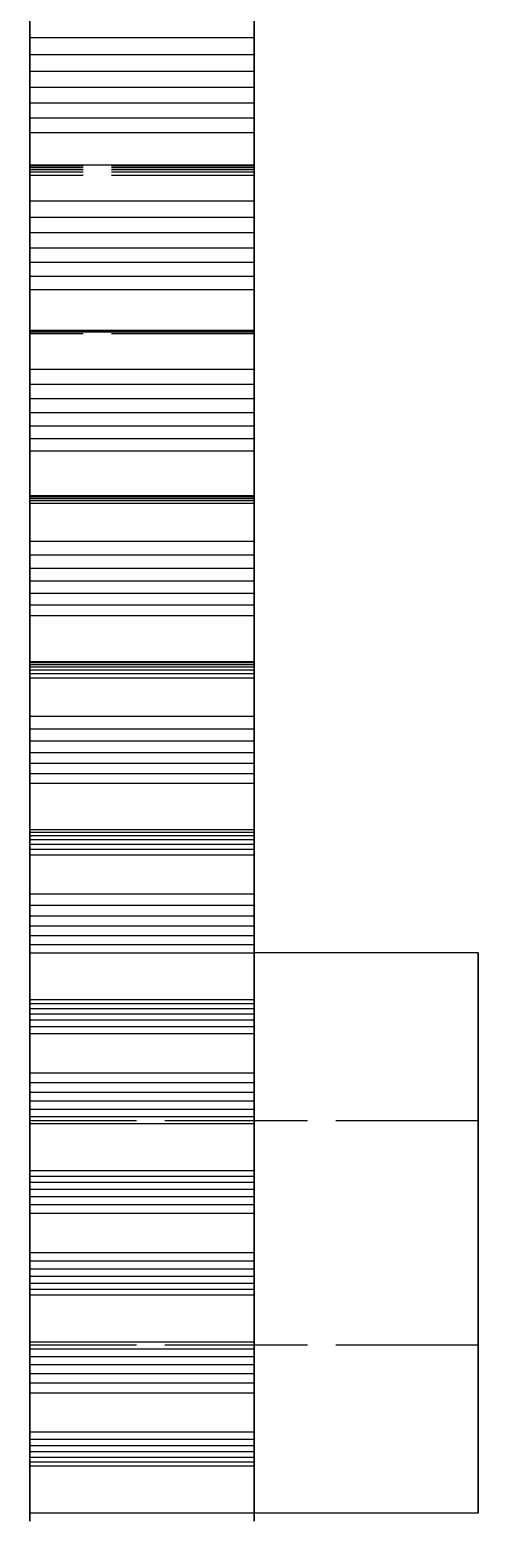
# Model space of a CAD drawing. Header units: millimetres. Extents: x -25 to 154, y -46 to 51.
# Drawn here: x 46 to 50, y -2.54 to 10.74 of the extents above; entities that cross this region are included whole.
import ezdxf

# ---------------------------------------------------------------- set-up
doc = ezdxf.new("R2010")
doc.units = ezdxf.units.MM
doc.linetypes.add('DASHED', pattern=[1.524, 1.27, -0.254])
doc.layers.add('HIDDEN', color=8, linetype='DASHED')
doc.layers.add('VISIBLE', color=7, linetype='CONTINUOUS')

msp = doc.modelspace()

# ---------------------------------------------------------------- linework, layer by layer
at = {"layer": 'HIDDEN'}
for points in [[(45.99936, 10.9808), (45.99936, 10.66711)], [(47.99936, 10.9808), (47.99936, 10.66711)], [(45.99936, 10.66711), (45.99936, 10.51434)], [(47.99936, 10.66711), (45.99936, 10.66711)], [(47.99936, 10.66711), (47.99936, 10.51434)], [(45.99936, 10.51434), (45.99936, 10.36583)], [(47.99936, 10.51434), (45.99936, 10.51434)], [(47.99936, 10.51434), (47.99936, 10.36583)], [(45.99936, 10.36583), (45.99936, 10.22176)], [(47.99936, 10.36583), (45.99936, 10.36583)], [(47.99936, 10.36583), (47.99936, 10.22176)], [(45.99936, 10.22176), (45.99936, 10.08237)], [(47.99936, 10.22176), (45.99936, 10.22176)], [(47.99936, 10.22176), (47.99936, 10.08237)], [(45.99936, 10.08237), (45.99936, 9.94794)], [(47.99936, 10.08237), (45.99936, 10.08237)], [(47.99936, 10.08237), (47.99936, 9.94794)], [(45.99936, 9.94794), (45.99936, 9.81886)], [(47.99936, 9.94794), (45.99936, 9.94794)], [(47.99936, 9.94794), (47.99936, 9.81886)], [(45.99936, 9.81886), (45.99936, 9.43809)], [(47.99936, 9.81886), (45.99936, 9.81886)], [(47.99936, 9.81886), (47.99936, 9.43809)], [(45.99936, 9.53088), (45.99936, 9.52744)], [(45.99936, 9.43809), (45.99936, 9.53088)], [(45.99936, 9.52744), (45.99936, 9.53088)], [(45.99936, 9.53088), (45.99936, 9.2073)], [(47.99936, 9.53088), (45.99936, 9.53088)], [(45.99936, 9.52744), (45.99936, 9.51946)], [(45.99936, 9.51946), (45.99936, 9.52744)], [(47.99936, 9.52744), (45.99936, 9.52744)], [(47.99936, 9.52744), (45.99936, 9.52744)], [(45.99936, 9.51946), (45.99936, 9.50677)], [(45.99936, 9.50677), (45.99936, 9.51946)], [(47.99936, 9.51946), (45.99936, 9.51946)], [(47.99936, 9.51946), (45.99936, 9.51946)], [(45.99936, 9.50677), (45.99936, 9.48917)], [(45.99936, 9.48917), (45.99936, 9.50677)], [(47.99936, 9.50677), (45.99936, 9.50677)], [(47.99936, 9.50677), (45.99936, 9.50677)], [(45.99936, 9.48917), (45.99936, 9.46639)], [(45.99936, 9.46639), (45.99936, 9.48917)], [(47.99936, 9.48917), (45.99936, 9.48917)], [(47.99936, 9.48917), (45.99936, 9.48917)], [(45.99936, 9.46639), (45.99936, 9.43809)], [(45.99936, 9.43809), (45.99936, 9.46639)], [(47.99936, 9.46639), (45.99936, 9.46639)], [(47.99936, 9.46639), (45.99936, 9.46639)], [(47.99936, 9.43809), (45.99936, 9.43809)], [(47.99936, 9.43809), (45.99936, 9.43809)], [(47.99936, 9.53088), (47.99936, 9.52744)], [(47.99936, 9.43809), (47.99936, 9.53088)], [(47.99936, 9.52744), (47.99936, 9.53088)], [(47.99936, 9.53088), (47.99936, 9.2073)], [(47.99936, 9.52744), (47.99936, 9.51946)], [(47.99936, 9.51946), (47.99936, 9.52744)], [(47.99936, 9.51946), (47.99936, 9.50677)], [(47.99936, 9.50677), (47.99936, 9.51946)], [(47.99936, 9.50677), (47.99936, 9.48917)], [(47.99936, 9.48917), (47.99936, 9.50677)], [(47.99936, 9.48917), (47.99936, 9.46639)], [(47.99936, 9.46639), (47.99936, 9.48917)], [(47.99936, 9.46639), (47.99936, 9.43809)], [(47.99936, 9.43809), (47.99936, 9.46639)], [(45.99936, 9.2073), (45.99936, 9.06381)], [(47.99936, 9.2073), (45.99936, 9.2073)], [(47.99936, 9.2073), (47.99936, 9.06381)], [(45.99936, 9.06381), (45.99936, 8.92471)], [(47.99936, 9.06381), (45.99936, 9.06381)], [(47.99936, 9.06381), (47.99936, 8.92471)], [(45.99936, 8.92471), (45.99936, 8.79021)], [(47.99936, 8.92471), (45.99936, 8.92471)], [(47.99936, 8.92471), (47.99936, 8.79021)], [(45.99936, 8.79021), (45.99936, 8.66054)], [(47.99936, 8.79021), (45.99936, 8.79021)], [(47.99936, 8.79021), (47.99936, 8.66054)], [(45.99936, 8.66054), (45.99936, 8.53599)], [(47.99936, 8.66054), (45.99936, 8.66054)], [(47.99936, 8.66054), (47.99936, 8.53599)], [(45.99936, 8.53599), (45.99936, 8.41697)], [(47.99936, 8.53599), (45.99936, 8.53599)], [(47.99936, 8.53599), (47.99936, 8.41697)], [(45.99936, 8.41697), (45.99936, 8.02524)], [(47.99936, 8.41697), (45.99936, 8.41697)], [(47.99936, 8.41697), (47.99936, 8.02524)], [(45.99936, 8.05465), (45.99936, 8.05027)], [(45.99936, 8.02524), (45.99936, 8.05465)], [(45.99936, 8.05027), (45.99936, 8.05465)], [(45.99936, 8.05465), (45.99936, 8.054)], [(47.99936, 8.05465), (45.99936, 8.05465)], [(45.99936, 8.054), (45.99936, 8.04852)], [(47.99936, 8.054), (45.99936, 8.054)], [(45.99936, 8.05027), (45.99936, 8.04059)], [(45.99936, 8.04059), (45.99936, 8.05027)], [(47.99936, 8.05027), (45.99936, 8.05027)], [(47.99936, 8.05027), (45.99936, 8.05027)], [(45.99936, 8.04852), (45.99936, 8.0384)], [(47.99936, 8.04852), (45.99936, 8.04852)], [(45.99936, 8.04059), (45.99936, 8.02524)], [(45.99936, 8.02524), (45.99936, 8.04059)], [(47.99936, 8.04059), (45.99936, 8.04059)], [(47.99936, 8.04059), (45.99936, 8.04059)], [(45.99936, 8.0384), (45.99936, 7.70637)], [(47.99936, 8.0384), (45.99936, 8.0384)], [(47.99936, 8.02524), (45.99936, 8.02524)], [(47.99936, 8.02524), (45.99936, 8.02524)], [(47.99936, 8.05465), (47.99936, 8.05027)], [(47.99936, 8.02524), (47.99936, 8.05465)], [(47.99936, 8.05027), (47.99936, 8.05465)], [(47.99936, 8.05465), (47.99936, 8.054)], [(47.99936, 8.054), (47.99936, 8.04852)], [(47.99936, 8.05027), (47.99936, 8.04059)], [(47.99936, 8.04059), (47.99936, 8.05027)], [(47.99936, 8.04852), (47.99936, 8.0384)], [(47.99936, 8.04059), (47.99936, 8.02524)], [(47.99936, 8.02524), (47.99936, 8.04059)], [(47.99936, 8.0384), (47.99936, 7.70637)], [(45.99936, 7.70637), (45.99936, 7.57279)], [(47.99936, 7.70637), (45.99936, 7.70637)], [(47.99936, 7.70637), (47.99936, 7.57279)], [(45.99936, 7.57279), (45.99936, 7.44373)], [(47.99936, 7.57279), (45.99936, 7.57279)], [(47.99936, 7.57279), (47.99936, 7.44373)], [(45.99936, 7.44373), (45.99936, 7.31939)], [(47.99936, 7.44373), (45.99936, 7.44373)], [(47.99936, 7.44373), (47.99936, 7.31939)], [(45.99936, 7.31939), (45.99936, 7.20002)], [(47.99936, 7.31939), (45.99936, 7.31939)], [(47.99936, 7.31939), (47.99936, 7.20002)], [(45.99936, 7.20002), (45.99936, 7.08592)], [(47.99936, 7.20002), (45.99936, 7.20002)], [(47.99936, 7.20002), (47.99936, 7.08592)], [(45.99936, 7.08592), (45.99936, 6.97748)], [(47.99936, 7.08592), (45.99936, 7.08592)], [(47.99936, 7.08592), (47.99936, 6.97748)], [(45.99936, 6.97748), (45.99936, 6.57656)], [(47.99936, 6.97748), (45.99936, 6.97748)], [(47.99936, 6.97748), (47.99936, 6.57656)], [(45.99936, 6.57888), (45.99936, 6.57656)], [(45.99936, 6.57656), (45.99936, 6.57888)], [(45.99936, 6.57656), (45.99936, 6.57888)], [(45.99936, 6.57888), (45.99936, 6.57543)], [(47.99936, 6.57888), (45.99936, 6.57888)], [(47.99936, 6.57656), (45.99936, 6.57656)], [(47.99936, 6.57656), (45.99936, 6.57656)], [(45.99936, 6.57543), (45.99936, 6.56656)], [(47.99936, 6.57543), (45.99936, 6.57543)], [(45.99936, 6.56656), (45.99936, 6.55256)], [(47.99936, 6.56656), (45.99936, 6.56656)], [(45.99936, 6.55256), (45.99936, 6.53365)], [(47.99936, 6.55256), (45.99936, 6.55256)], [(45.99936, 6.53365), (45.99936, 6.51001)], [(47.99936, 6.53365), (45.99936, 6.53365)], [(45.99936, 6.51001), (45.99936, 6.17103)], [(47.99936, 6.51001), (45.99936, 6.51001)], [(47.99936, 6.57888), (47.99936, 6.57656)], [(47.99936, 6.57656), (47.99936, 6.57888)], [(47.99936, 6.57656), (47.99936, 6.57888)], [(47.99936, 6.57888), (47.99936, 6.57543)], [(47.99936, 6.57543), (47.99936, 6.56656)], [(47.99936, 6.56656), (47.99936, 6.55256)], [(47.99936, 6.55256), (47.99936, 6.53365)], [(47.99936, 6.53365), (47.99936, 6.51001)], [(47.99936, 6.51001), (47.99936, 6.17103)], [(45.99936, 6.17103), (45.99936, 6.04795)], [(47.99936, 6.17103), (45.99936, 6.17103)], [(47.99936, 6.17103), (47.99936, 6.04795)], [(45.99936, 6.04795), (45.99936, 5.9295)], [(47.99936, 6.04795), (45.99936, 6.04795)], [(47.99936, 6.04795), (47.99936, 5.9295)], [(45.99936, 5.9295), (45.99936, 5.81589)], [(47.99936, 5.9295), (45.99936, 5.9295)], [(47.99936, 5.9295), (47.99936, 5.81589)], [(45.99936, 5.81589), (45.99936, 5.70736)], [(47.99936, 5.81589), (45.99936, 5.81589)], [(47.99936, 5.81589), (47.99936, 5.70736)], [(45.99936, 5.70736), (45.99936, 5.60421)], [(47.99936, 5.70736), (45.99936, 5.70736)], [(45.99936, 5.60421), (45.99936, 5.50683)], [(47.99936, 5.60421), (45.99936, 5.60421)], [(47.99936, 5.70736), (47.99936, 5.60421)], [(47.99936, 5.60421), (47.99936, 5.50683)], [(45.99936, 5.50683), (45.99936, 5.09849)], [(47.99936, 5.50683), (45.99936, 5.50683)], [(47.99936, 5.50683), (47.99936, 5.09849)], [(45.99936, 5.09849), (45.99936, 5.08779)], [(47.99936, 5.09849), (45.99936, 5.09849)], [(45.99936, 5.08779), (45.99936, 5.07121)], [(47.99936, 5.08779), (45.99936, 5.08779)], [(45.99936, 5.07121), (45.99936, 5.04914)], [(47.99936, 5.07121), (45.99936, 5.07121)], [(45.99936, 5.04914), (45.99936, 5.02186)], [(47.99936, 5.04914), (45.99936, 5.04914)], [(47.99936, 5.09849), (47.99936, 5.08779)], [(47.99936, 5.08779), (47.99936, 5.07121)], [(47.99936, 5.07121), (47.99936, 5.04914)], [(47.99936, 5.04914), (47.99936, 5.02186)], [(45.99936, 5.02186), (45.99936, 4.9896)], [(47.99936, 5.02186), (45.99936, 5.02186)], [(45.99936, 4.9896), (45.99936, 4.95255)], [(47.99936, 4.9896), (45.99936, 4.9896)], [(45.99936, 4.95255), (45.99936, 4.60812)], [(47.99936, 4.95255), (45.99936, 4.95255)], [(47.99936, 5.02186), (47.99936, 4.9896)], [(47.99936, 4.9896), (47.99936, 4.95255)], [(47.99936, 4.95255), (47.99936, 4.60812)], [(45.99936, 4.60812), (45.99936, 4.4961)], [(47.99936, 4.60812), (45.99936, 4.60812)], [(47.99936, 4.60812), (47.99936, 4.4961)], [(45.99936, 4.4961), (45.99936, 4.3888)], [(47.99936, 4.4961), (45.99936, 4.4961)], [(45.99936, 4.3888), (45.99936, 4.28642)], [(47.99936, 4.3888), (45.99936, 4.3888)], [(47.99936, 4.4961), (47.99936, 4.3888)], [(47.99936, 4.3888), (47.99936, 4.28642)], [(45.99936, 4.28642), (45.99936, 4.1892)], [(47.99936, 4.28642), (45.99936, 4.28642)], [(47.99936, 4.28642), (47.99936, 4.1892)], [(45.99936, 4.1892), (45.99936, 4.09746)], [(47.99936, 4.1892), (45.99936, 4.1892)], [(47.99936, 4.1892), (47.99936, 4.09746)], [(45.99936, 4.09746), (45.99936, 4.01159)], [(47.99936, 4.09746), (45.99936, 4.09746)], [(45.99936, 4.01159), (45.99936, 3.59766)], [(47.99936, 4.01159), (45.99936, 4.01159)], [(47.99936, 4.09746), (47.99936, 4.01159)], [(47.99936, 4.01159), (47.99936, 3.59766)], [(45.99936, 3.59766), (45.99936, 3.57398)], [(47.99936, 3.59766), (45.99936, 3.59766)], [(47.99936, 3.59766), (47.99936, 3.57398)], [(45.99936, 3.57398), (45.99936, 3.54435)], [(47.99936, 3.57398), (45.99936, 3.57398)], [(45.99936, 3.54435), (45.99936, 3.50917)], [(47.99936, 3.54435), (45.99936, 3.54435)], [(45.99936, 3.50917), (45.99936, 3.46873)], [(47.99936, 3.50917), (45.99936, 3.50917)], [(45.99936, 3.46873), (45.99936, 3.42327)], [(47.99936, 3.46873), (45.99936, 3.46873)], [(47.99936, 3.57398), (47.99936, 3.54435)], [(47.99936, 3.54435), (47.99936, 3.50917)], [(47.99936, 3.50917), (47.99936, 3.46873)], [(47.99936, 3.46873), (47.99936, 3.42327)], [(45.99936, 3.42327), (45.99936, 3.37297)], [(47.99936, 3.42327), (45.99936, 3.42327)], [(45.99936, 3.37297), (45.99936, 3.02463)], [(47.99936, 3.37297), (45.99936, 3.37297)], [(47.99936, 3.42327), (47.99936, 3.37297)], [(47.99936, 3.37297), (47.99936, 3.02463)], [(45.99936, 3.02463), (45.99936, 2.92417)], [(47.99936, 3.02463), (45.99936, 3.02463)], [(45.99936, 2.92417), (45.99936, 2.82849)], [(47.99936, 2.92417), (45.99936, 2.92417)], [(47.99936, 3.02463), (47.99936, 2.92417)], [(47.99936, 2.92417), (47.99936, 2.82849)], [(45.99936, 2.82849), (45.99936, 2.73779)], [(47.99936, 2.82849), (45.99936, 2.82849)], [(47.99936, 2.82849), (47.99936, 2.73779)], [(45.99936, 2.73779), (45.99936, 2.65233)], [(47.99936, 2.73779), (45.99936, 2.73779)], [(47.99936, 2.73779), (47.99936, 2.65233)], [(45.99936, 2.65233), (45.99936, 2.57241)], [(47.99936, 2.65233), (45.99936, 2.65233)], [(45.99936, 2.57241), (45.99936, 2.49843)], [(47.99936, 2.57241), (45.99936, 2.57241)], [(47.99936, 2.65233), (47.99936, 2.57241)], [(47.99936, 2.57241), (47.99936, 2.49843)], [(45.99936, 2.49843), (45.99936, 2.08076)], [(47.99936, 2.49843), (45.99936, 2.49843)], [(47.99936, 0), (47.99936, 0.03968), (47.99936, 0.07937), (47.99936, 0.11905), (47.99936, 0.15873), (47.99936, 0.19841), (47.99936, 0.2381), (47.99936, 0.27778), (47.99936, 0.31746), (47.99936, 0.35714), (47.99936, 0.39683), (47.99936, 0.43651), (47.99936, 0.47619), (47.99936, 0.51587), (47.99936, 0.55556), (47.99936, 0.59524), (47.99936, 0.63492), (47.99936, 0.6746), (47.99936, 0.71429), (47.99936, 0.75397), (47.99936, 0.79365), (47.99936, 0.83333), (47.99936, 0.87302), (47.99936, 0.9127), (47.99936, 0.95238), (47.99936, 0.99206), (47.99936, 1.03175), (47.99936, 1.07143), (47.99936, 1.11111), (47.99936, 1.15079), (47.99936, 1.19048), (47.99936, 1.23016), (47.99936, 1.26984), (47.99936, 1.30952), (47.99936, 1.34921), (47.99936, 1.38889), (47.99936, 1.42857), (47.99936, 1.46825), (47.99936, 1.50794), (47.99936, 1.54762), (47.99936, 1.5873), (47.99936, 1.62698), (47.99936, 1.66667), (47.99936, 1.70635), (47.99936, 1.74603), (47.99936, 1.78571), (47.99936, 1.8254), (47.99936, 1.86508), (47.99936, 1.90476), (47.99936, 1.94444), (47.99936, 1.98413), (47.99936, 2.02381), (47.99936, 2.06349), (47.99936, 2.10317), (47.99936, 2.14286), (47.99936, 2.18254), (47.99936, 2.22222), (47.99936, 2.2619), (47.99936, 2.30159), (47.99936, 2.34127), (47.99936, 2.38095), (47.99936, 2.42063), (47.99936, 2.46032), (47.99936, 2.5)], [(47.99936, 2.5), (47.99936, 2.42063), (47.99936, 2.34127), (47.99936, 2.2619), (47.99936, 2.18254), (47.99936, 2.10317), (47.99936, 2.02381), (47.99936, 1.94444), (47.99936, 1.86508), (47.99936, 1.78571), (47.99936, 1.70635), (47.99936, 1.62698), (47.99936, 1.54762), (47.99936, 1.46825), (47.99936, 1.38889), (47.99936, 1.30952), (47.99936, 1.23016), (47.99936, 1.15079), (47.99936, 1.07143), (47.99936, 0.99206), (47.99936, 0.9127), (47.99936, 0.83333), (47.99936, 0.75397), (47.99936, 0.6746), (47.99936, 0.59524), (47.99936, 0.51587), (47.99936, 0.43651), (47.99936, 0.35714), (47.99936, 0.27778), (47.99936, 0.19841), (47.99936, 0.11905), (47.99936, 0.03968), (47.99936, -0.03968), (47.99936, -0.11905), (47.99936, -0.19841), (47.99936, -0.27778), (47.99936, -0.35714), (47.99936, -0.43651), (47.99936, -0.51587), (47.99936, -0.59524), (47.99936, -0.6746), (47.99936, -0.75397), (47.99936, -0.83333), (47.99936, -0.9127), (47.99936, -0.99206), (47.99936, -1.07143), (47.99936, -1.15079), (47.99936, -1.23016), (47.99936, -1.30952), (47.99936, -1.38889), (47.99936, -1.46825), (47.99936, -1.54762), (47.99936, -1.62698), (47.99936, -1.70635), (47.99936, -1.78571), (47.99936, -1.86508), (47.99936, -1.94444), (47.99936, -2.02381), (47.99936, -2.10317), (47.99936, -2.18254), (47.99936, -2.2619), (47.99936, -2.34127), (47.99936, -2.42063), (47.99936, -2.5)], [(47.99936, 2.49843), (47.99936, 2.08076)], [(49.99936, 2.5), (49.99936, 2.42063), (49.99936, 2.34127), (49.99936, 2.2619), (49.99936, 2.18254), (49.99936, 2.10317), (49.99936, 2.02381), (49.99936, 1.94444), (49.99936, 1.86508), (49.99936, 1.78571), (49.99936, 1.70635), (49.99936, 1.62698), (49.99936, 1.54762), (49.99936, 1.46825), (49.99936, 1.38889), (49.99936, 1.30952), (49.99936, 1.23016), (49.99936, 1.15079), (49.99936, 1.07143), (49.99936, 0.99206), (49.99936, 0.9127), (49.99936, 0.83333), (49.99936, 0.75397), (49.99936, 0.6746), (49.99936, 0.59524), (49.99936, 0.51587), (49.99936, 0.43651), (49.99936, 0.35714), (49.99936, 0.27778), (49.99936, 0.19841), (49.99936, 0.11905), (49.99936, 0.03968), (49.99936, -0.03968), (49.99936, -0.11905), (49.99936, -0.19841), (49.99936, -0.27778), (49.99936, -0.35714), (49.99936, -0.43651), (49.99936, -0.51587), (49.99936, -0.59524), (49.99936, -0.6746), (49.99936, -0.75397), (49.99936, -0.83333), (49.99936, -0.9127), (49.99936, -0.99206), (49.99936, -1.07143), (49.99936, -1.15079), (49.99936, -1.23016), (49.99936, -1.30952), (49.99936, -1.38889), (49.99936, -1.46825), (49.99936, -1.54762), (49.99936, -1.62698), (49.99936, -1.70635), (49.99936, -1.78571), (49.99936, -1.86508), (49.99936, -1.94444), (49.99936, -2.02381), (49.99936, -2.10317), (49.99936, -2.18254), (49.99936, -2.2619), (49.99936, -2.34127), (49.99936, -2.42063), (49.99936, -2.5)], [(45.99936, 2.08076), (45.99936, 2.0442)], [(47.99936, 2.08076), (45.99936, 2.08076)], [(45.99936, 2.0442), (45.99936, 2.00166)], [(47.99936, 2.0442), (45.99936, 2.0442)], [(45.99936, 2.00166), (45.99936, 1.95353)], [(47.99936, 2.00166), (45.99936, 2.00166)], [(47.99936, 2.08076), (47.99936, 2.0442)], [(47.99936, 2.0442), (47.99936, 2.00166)], [(47.99936, 2.00166), (47.99936, 1.95353)], [(45.99936, 1.95353), (45.99936, 1.90011)], [(47.99936, 1.95353), (45.99936, 1.95353)], [(45.99936, 1.90011), (45.99936, 1.84165)], [(47.99936, 1.90011), (45.99936, 1.90011)], [(47.99936, 1.95353), (47.99936, 1.90011)], [(47.99936, 1.90011), (47.99936, 1.84165)], [(45.99936, 1.84165), (45.99936, 1.77832)], [(47.99936, 1.84165), (45.99936, 1.84165)], [(45.99936, 1.77832), (45.99936, 1.42764)], [(47.99936, 1.77832), (45.99936, 1.77832)], [(47.99936, 1.84165), (47.99936, 1.77832)], [(47.99936, 1.77832), (47.99936, 1.42764)], [(45.99936, 1.42764), (45.99936, 1.33918)], [(47.99936, 1.42764), (45.99936, 1.42764)], [(45.99936, 1.33918), (45.99936, 1.25554)], [(47.99936, 1.33918), (45.99936, 1.33918)], [(47.99936, 1.42764), (47.99936, 1.33918)], [(47.99936, 1.33918), (47.99936, 1.25554)], [(45.99936, 1.25554), (45.99936, 1.17694)], [(47.99936, 1.25554), (45.99936, 1.25554)], [(47.99936, 1.25554), (47.99936, 1.17694)], [(45.99936, 1.17694), (45.99936, 1.10362)], [(47.99936, 1.17694), (45.99936, 1.17694)], [(45.99936, 1.10362), (45.99936, 1.03587)], [(47.99936, 1.10362), (45.99936, 1.10362)], [(47.99936, 1.17694), (47.99936, 1.10362)], [(47.99936, 1.10362), (47.99936, 1.03587)], [(45.99936, 1.03587), (45.99936, 0.9741)], [(47.99936, 1.03587), (45.99936, 1.03587)], [(45.99936, 0), (45.99936, 0.01587), (45.99936, 0.03175), (45.99936, 0.04762), (45.99936, 0.06349), (45.99936, 0.07937), (45.99936, 0.09524), (45.99936, 0.11111), (45.99936, 0.12698), (45.99936, 0.14286), (45.99936, 0.15873), (45.99936, 0.1746), (45.99936, 0.19048), (45.99936, 0.20635), (45.99936, 0.22222), (45.99936, 0.2381), (45.99936, 0.25397), (45.99936, 0.26984), (45.99936, 0.28571), (45.99936, 0.30159), (45.99936, 0.31746), (45.99936, 0.33333), (45.99936, 0.34921), (45.99936, 0.36508), (45.99936, 0.38095), (45.99936, 0.39683), (45.99936, 0.4127), (45.99936, 0.42857), (45.99936, 0.44444), (45.99936, 0.46032), (45.99936, 0.47619), (45.99936, 0.49206), (45.99936, 0.50794), (45.99936, 0.52381), (45.99936, 0.53968), (45.99936, 0.55556), (45.99936, 0.57143), (45.99936, 0.5873), (45.99936, 0.60317), (45.99936, 0.61905), (45.99936, 0.63492), (45.99936, 0.65079), (45.99936, 0.66667), (45.99936, 0.68254), (45.99936, 0.69841), (45.99936, 0.71429), (45.99936, 0.73016), (45.99936, 0.74603), (45.99936, 0.7619), (45.99936, 0.77778), (45.99936, 0.79365), (45.99936, 0.80952), (45.99936, 0.8254), (45.99936, 0.84127), (45.99936, 0.85714), (45.99936, 0.87302), (45.99936, 0.88889), (45.99936, 0.90476), (45.99936, 0.92063), (45.99936, 0.93651), (45.99936, 0.95238), (45.99936, 0.96825), (45.99936, 0.98413), (45.99936, 1)], [(45.99936, 1), (45.99936, 0.96825), (45.99936, 0.93651), (45.99936, 0.90476), (45.99936, 0.87302), (45.99936, 0.84127), (45.99936, 0.80952), (45.99936, 0.77778), (45.99936, 0.74603), (45.99936, 0.71429), (45.99936, 0.68254), (45.99936, 0.65079), (45.99936, 0.61905), (45.99936, 0.5873), (45.99936, 0.55556), (45.99936, 0.52381), (45.99936, 0.49206), (45.99936, 0.46032), (45.99936, 0.42857), (45.99936, 0.39683), (45.99936, 0.36508), (45.99936, 0.33333), (45.99936, 0.30159), (45.99936, 0.26984), (45.99936, 0.2381), (45.99936, 0.20635), (45.99936, 0.1746), (45.99936, 0.14286), (45.99936, 0.11111), (45.99936, 0.07937), (45.99936, 0.04762), (45.99936, 0.01587), (45.99936, -0.01587), (45.99936, -0.04762), (45.99936, -0.07937), (45.99936, -0.11111), (45.99936, -0.14286), (45.99936, -0.1746), (45.99936, -0.20635), (45.99936, -0.2381), (45.99936, -0.26984), (45.99936, -0.30159), (45.99936, -0.33333), (45.99936, -0.36508), (45.99936, -0.39683), (45.99936, -0.42857), (45.99936, -0.46032), (45.99936, -0.49206), (45.99936, -0.52381), (45.99936, -0.55556), (45.99936, -0.5873), (45.99936, -0.61905), (45.99936, -0.65079), (45.99936, -0.68254), (45.99936, -0.71429), (45.99936, -0.74603), (45.99936, -0.77778), (45.99936, -0.80952), (45.99936, -0.84127), (45.99936, -0.87302), (45.99936, -0.90476), (45.99936, -0.93651), (45.99936, -0.96825), (45.99936, -1)], [(49.99936, 1), (45.99936, 1)], [(45.99936, 0.9741), (45.99936, 0.55457)], [(47.99936, 0.9741), (45.99936, 0.9741)], [(47.99936, 1.03587), (47.99936, 0.9741)], [(47.99936, 0.9741), (47.99936, 0.55457)], [(49.99936, 0), (49.99936, 0.01587), (49.99936, 0.03175), (49.99936, 0.04762), (49.99936, 0.06349), (49.99936, 0.07937), (49.99936, 0.09524), (49.99936, 0.11111), (49.99936, 0.12698), (49.99936, 0.14286), (49.99936, 0.15873), (49.99936, 0.1746), (49.99936, 0.19048), (49.99936, 0.20635), (49.99936, 0.22222), (49.99936, 0.2381), (49.99936, 0.25397), (49.99936, 0.26984), (49.99936, 0.28571), (49.99936, 0.30159), (49.99936, 0.31746), (49.99936, 0.33333), (49.99936, 0.34921), (49.99936, 0.36508), (49.99936, 0.38095), (49.99936, 0.39683), (49.99936, 0.4127), (49.99936, 0.42857), (49.99936, 0.44444), (49.99936, 0.46032), (49.99936, 0.47619), (49.99936, 0.49206), (49.99936, 0.50794), (49.99936, 0.52381), (49.99936, 0.53968), (49.99936, 0.55556), (49.99936, 0.57143), (49.99936, 0.5873), (49.99936, 0.60317), (49.99936, 0.61905), (49.99936, 0.63492), (49.99936, 0.65079), (49.99936, 0.66667), (49.99936, 0.68254), (49.99936, 0.69841), (49.99936, 0.71429), (49.99936, 0.73016), (49.99936, 0.74603), (49.99936, 0.7619), (49.99936, 0.77778), (49.99936, 0.79365), (49.99936, 0.80952), (49.99936, 0.8254), (49.99936, 0.84127), (49.99936, 0.85714), (49.99936, 0.87302), (49.99936, 0.88889), (49.99936, 0.90476), (49.99936, 0.92063), (49.99936, 0.93651), (49.99936, 0.95238), (49.99936, 0.96825), (49.99936, 0.98413), (49.99936, 1)], [(49.99936, 1), (49.99936, 0.96825), (49.99936, 0.93651), (49.99936, 0.90476), (49.99936, 0.87302), (49.99936, 0.84127), (49.99936, 0.80952), (49.99936, 0.77778), (49.99936, 0.74603), (49.99936, 0.71429), (49.99936, 0.68254), (49.99936, 0.65079), (49.99936, 0.61905), (49.99936, 0.5873), (49.99936, 0.55556), (49.99936, 0.52381), (49.99936, 0.49206), (49.99936, 0.46032), (49.99936, 0.42857), (49.99936, 0.39683), (49.99936, 0.36508), (49.99936, 0.33333), (49.99936, 0.30159), (49.99936, 0.26984), (49.99936, 0.2381), (49.99936, 0.20635), (49.99936, 0.1746), (49.99936, 0.14286), (49.99936, 0.11111), (49.99936, 0.07937), (49.99936, 0.04762), (49.99936, 0.01587), (49.99936, -0.01587), (49.99936, -0.04762), (49.99936, -0.07937), (49.99936, -0.11111), (49.99936, -0.14286), (49.99936, -0.1746), (49.99936, -0.20635), (49.99936, -0.2381), (49.99936, -0.26984), (49.99936, -0.30159), (49.99936, -0.33333), (49.99936, -0.36508), (49.99936, -0.39683), (49.99936, -0.42857), (49.99936, -0.46032), (49.99936, -0.49206), (49.99936, -0.52381), (49.99936, -0.55556), (49.99936, -0.5873), (49.99936, -0.61905), (49.99936, -0.65079), (49.99936, -0.68254), (49.99936, -0.71429), (49.99936, -0.74603), (49.99936, -0.77778), (49.99936, -0.80952), (49.99936, -0.84127), (49.99936, -0.87302), (49.99936, -0.90476), (49.99936, -0.93651), (49.99936, -0.96825), (49.99936, -1)], [(45.99936, 0.55457), (45.99936, 0.50529)], [(47.99936, 0.55457), (45.99936, 0.55457)], [(47.99936, 0.55457), (47.99936, 0.50529)], [(45.99936, 0.50529), (45.99936, 0.45002)], [(47.99936, 0.50529), (45.99936, 0.50529)], [(45.99936, 0.45002), (45.99936, 0.38916)], [(47.99936, 0.45002), (45.99936, 0.45002)], [(47.99936, 0.50529), (47.99936, 0.45002)], [(47.99936, 0.45002), (47.99936, 0.38916)], [(45.99936, 0.38916), (45.99936, 0.323)], [(47.99936, 0.38916), (45.99936, 0.38916)], [(45.99936, 0.323), (45.99936, 0.2518)], [(47.99936, 0.323), (45.99936, 0.323)], [(47.99936, 0.38916), (47.99936, 0.323)], [(47.99936, 0.323), (47.99936, 0.2518)], [(45.99936, 0.2518), (45.99936, 0.17573)], [(47.99936, 0.2518), (45.99936, 0.2518)], [(45.99936, 0.17573), (45.99936, -0.17573)], [(47.99936, 0.17573), (45.99936, 0.17573)], [(47.99936, 0.2518), (47.99936, 0.17573)], [(47.99936, 0.17573), (47.99936, -0.17573)], [(45.99936, -1), (45.99936, -0.98413), (45.99936, -0.96825), (45.99936, -0.95238), (45.99936, -0.93651), (45.99936, -0.92063), (45.99936, -0.90476), (45.99936, -0.88889), (45.99936, -0.87302), (45.99936, -0.85714), (45.99936, -0.84127), (45.99936, -0.8254), (45.99936, -0.80952), (45.99936, -0.79365), (45.99936, -0.77778), (45.99936, -0.7619), (45.99936, -0.74603), (45.99936, -0.73016), (45.99936, -0.71429), (45.99936, -0.69841), (45.99936, -0.68254), (45.99936, -0.66667), (45.99936, -0.65079), (45.99936, -0.63492), (45.99936, -0.61905), (45.99936, -0.60317), (45.99936, -0.5873), (45.99936, -0.57143), (45.99936, -0.55556), (45.99936, -0.53968), (45.99936, -0.52381), (45.99936, -0.50794), (45.99936, -0.49206), (45.99936, -0.47619), (45.99936, -0.46032), (45.99936, -0.44444), (45.99936, -0.42857), (45.99936, -0.4127), (45.99936, -0.39683), (45.99936, -0.38095), (45.99936, -0.36508), (45.99936, -0.34921), (45.99936, -0.33333), (45.99936, -0.31746), (45.99936, -0.30159), (45.99936, -0.28571), (45.99936, -0.26984), (45.99936, -0.25397), (45.99936, -0.2381), (45.99936, -0.22222), (45.99936, -0.20635), (45.99936, -0.19048), (45.99936, -0.1746), (45.99936, -0.15873), (45.99936, -0.14286), (45.99936, -0.12698), (45.99936, -0.11111), (45.99936, -0.09524), (45.99936, -0.07937), (45.99936, -0.06349), (45.99936, -0.04762), (45.99936, -0.03175), (45.99936, -0.01587), (45.99936, 0)], [(47.99936, -2.5), (47.99936, -2.46032), (47.99936, -2.42063), (47.99936, -2.38095), (47.99936, -2.34127), (47.99936, -2.30159), (47.99936, -2.2619), (47.99936, -2.22222), (47.99936, -2.18254), (47.99936, -2.14286), (47.99936, -2.10317), (47.99936, -2.06349), (47.99936, -2.02381), (47.99936, -1.98413), (47.99936, -1.94444), (47.99936, -1.90476), (47.99936, -1.86508), (47.99936, -1.8254), (47.99936, -1.78571), (47.99936, -1.74603), (47.99936, -1.70635), (47.99936, -1.66667), (47.99936, -1.62698), (47.99936, -1.5873), (47.99936, -1.54762), (47.99936, -1.50794), (47.99936, -1.46825), (47.99936, -1.42857), (47.99936, -1.38889), (47.99936, -1.34921), (47.99936, -1.30952), (47.99936, -1.26984), (47.99936, -1.23016), (47.99936, -1.19048), (47.99936, -1.15079), (47.99936, -1.11111), (47.99936, -1.07143), (47.99936, -1.03175), (47.99936, -0.99206), (47.99936, -0.95238), (47.99936, -0.9127), (47.99936, -0.87302), (47.99936, -0.83333), (47.99936, -0.79365), (47.99936, -0.75397), (47.99936, -0.71429), (47.99936, -0.6746), (47.99936, -0.63492), (47.99936, -0.59524), (47.99936, -0.55556), (47.99936, -0.51587), (47.99936, -0.47619), (47.99936, -0.43651), (47.99936, -0.39683), (47.99936, -0.35714), (47.99936, -0.31746), (47.99936, -0.27778), (47.99936, -0.2381), (47.99936, -0.19841), (47.99936, -0.15873), (47.99936, -0.11905), (47.99936, -0.07937), (47.99936, -0.03968), (47.99936, 0)], [(49.99936, -1), (49.99936, -0.98413), (49.99936, -0.96825), (49.99936, -0.95238), (49.99936, -0.93651), (49.99936, -0.92063), (49.99936, -0.90476), (49.99936, -0.88889), (49.99936, -0.87302), (49.99936, -0.85714), (49.99936, -0.84127), (49.99936, -0.8254), (49.99936, -0.80952), (49.99936, -0.79365), (49.99936, -0.77778), (49.99936, -0.7619), (49.99936, -0.74603), (49.99936, -0.73016), (49.99936, -0.71429), (49.99936, -0.69841), (49.99936, -0.68254), (49.99936, -0.66667), (49.99936, -0.65079), (49.99936, -0.63492), (49.99936, -0.61905), (49.99936, -0.60317), (49.99936, -0.5873), (49.99936, -0.57143), (49.99936, -0.55556), (49.99936, -0.53968), (49.99936, -0.52381), (49.99936, -0.50794), (49.99936, -0.49206), (49.99936, -0.47619), (49.99936, -0.46032), (49.99936, -0.44444), (49.99936, -0.42857), (49.99936, -0.4127), (49.99936, -0.39683), (49.99936, -0.38095), (49.99936, -0.36508), (49.99936, -0.34921), (49.99936, -0.33333), (49.99936, -0.31746), (49.99936, -0.30159), (49.99936, -0.28571), (49.99936, -0.26984), (49.99936, -0.25397), (49.99936, -0.2381), (49.99936, -0.22222), (49.99936, -0.20635), (49.99936, -0.19048), (49.99936, -0.1746), (49.99936, -0.15873), (49.99936, -0.14286), (49.99936, -0.12698), (49.99936, -0.11111), (49.99936, -0.09524), (49.99936, -0.07937), (49.99936, -0.06349), (49.99936, -0.04762), (49.99936, -0.03175), (49.99936, -0.01587), (49.99936, 0)], [(45.99936, -0.17573), (45.99936, -0.2518)], [(47.99936, -0.17573), (45.99936, -0.17573)], [(45.99936, -0.2518), (45.99936, -0.323)], [(47.99936, -0.2518), (45.99936, -0.2518)], [(47.99936, -0.17573), (47.99936, -0.2518)], [(47.99936, -0.2518), (47.99936, -0.323)], [(45.99936, -0.323), (45.99936, -0.38916)], [(47.99936, -0.323), (45.99936, -0.323)], [(45.99936, -0.38916), (45.99936, -0.45002)], [(47.99936, -0.38916), (45.99936, -0.38916)], [(47.99936, -0.323), (47.99936, -0.38916)], [(47.99936, -0.38916), (47.99936, -0.45002)], [(45.99936, -0.45002), (45.99936, -0.50529)], [(47.99936, -0.45002), (45.99936, -0.45002)], [(45.99936, -0.50529), (45.99936, -0.55457)], [(47.99936, -0.50529), (45.99936, -0.50529)], [(47.99936, -0.45002), (47.99936, -0.50529)], [(47.99936, -0.50529), (47.99936, -0.55457)], [(45.99936, -0.55457), (45.99936, -0.9741)], [(47.99936, -0.55457), (45.99936, -0.55457)], [(47.99936, -0.55457), (47.99936, -0.9741)], [(45.99936, -0.9741), (45.99936, -1.03587)], [(47.99936, -0.9741), (45.99936, -0.9741)], [(49.99936, -1), (45.99936, -1)], [(45.99936, -1.03587), (45.99936, -1.10362)], [(47.99936, -1.03587), (45.99936, -1.03587)], [(47.99936, -0.9741), (47.99936, -1.03587)], [(47.99936, -1.03587), (47.99936, -1.10362)], [(45.99936, -1.10362), (45.99936, -1.17694)], [(47.99936, -1.10362), (45.99936, -1.10362)], [(45.99936, -1.17694), (45.99936, -1.25554)], [(47.99936, -1.17694), (45.99936, -1.17694)], [(47.99936, -1.10362), (47.99936, -1.17694)], [(47.99936, -1.17694), (47.99936, -1.25554)], [(45.99936, -1.25554), (45.99936, -1.33918)], [(47.99936, -1.25554), (45.99936, -1.25554)], [(47.99936, -1.25554), (47.99936, -1.33918)], [(45.99936, -1.33918), (45.99936, -1.42764)], [(47.99936, -1.33918), (45.99936, -1.33918)], [(45.99936, -1.42764), (45.99936, -1.77832)], [(47.99936, -1.42764), (45.99936, -1.42764)], [(47.99936, -1.33918), (47.99936, -1.42764)], [(47.99936, -1.42764), (47.99936, -1.77832)], [(45.99936, -1.77832), (45.99936, -1.84165)], [(47.99936, -1.77832), (45.99936, -1.77832)], [(45.99936, -1.84165), (45.99936, -1.90011)], [(47.99936, -1.84165), (45.99936, -1.84165)], [(47.99936, -1.77832), (47.99936, -1.84165)], [(47.99936, -1.84165), (47.99936, -1.90011)], [(45.99936, -1.90011), (45.99936, -1.95353)], [(47.99936, -1.90011), (45.99936, -1.90011)], [(45.99936, -1.95353), (45.99936, -2.00166)], [(47.99936, -1.95353), (45.99936, -1.95353)], [(47.99936, -1.90011), (47.99936, -1.95353)], [(47.99936, -1.95353), (47.99936, -2.00166)], [(45.99936, -2.00166), (45.99936, -2.0442)], [(47.99936, -2.00166), (45.99936, -2.00166)], [(45.99936, -2.0442), (45.99936, -2.08076)], [(47.99936, -2.0442), (45.99936, -2.0442)], [(45.99936, -2.08076), (45.99936, -2.49843)], [(47.99936, -2.08076), (45.99936, -2.08076)], [(47.99936, -2.00166), (47.99936, -2.0442)], [(47.99936, -2.0442), (47.99936, -2.08076)], [(47.99936, -2.08076), (47.99936, -2.49843)], [(45.99936, -2.49843), (45.99936, -2.57241)], [(47.99936, -2.49843), (45.99936, -2.49843)], [(47.99936, -2.49843), (47.99936, -2.57241)]]:
    msp.add_lwpolyline(points, dxfattribs=at)
at = {"layer": 'VISIBLE'}
for points in [[(45.99936, 10.66711), (45.99936, 10.9808)], [(47.99936, 10.66711), (47.99936, 10.9808)], [(45.99936, 10.51434), (45.99936, 10.66711)], [(47.99936, 10.66711), (45.99936, 10.66711)], [(47.99936, 10.51434), (47.99936, 10.66711)], [(45.99936, 10.36583), (45.99936, 10.51434)], [(47.99936, 10.51434), (45.99936, 10.51434)], [(47.99936, 10.36583), (47.99936, 10.51434)], [(45.99936, 10.22176), (45.99936, 10.36583)], [(47.99936, 10.36583), (45.99936, 10.36583)], [(47.99936, 10.22176), (47.99936, 10.36583)], [(45.99936, 10.08237), (45.99936, 10.22176)], [(47.99936, 10.22176), (45.99936, 10.22176)], [(47.99936, 10.08237), (47.99936, 10.22176)], [(45.99936, 9.94794), (45.99936, 10.08237)], [(47.99936, 10.08237), (45.99936, 10.08237)], [(47.99936, 9.94794), (47.99936, 10.08237)], [(45.99936, 9.81886), (45.99936, 9.94794)], [(47.99936, 9.94794), (45.99936, 9.94794)], [(47.99936, 9.81886), (47.99936, 9.94794)], [(45.99936, 9.53088), (45.99936, 9.81886)], [(47.99936, 9.81886), (45.99936, 9.81886)], [(47.99936, 9.53088), (47.99936, 9.81886)], [(45.99936, 9.2073), (45.99936, 9.53088)], [(47.99936, 9.53088), (45.99936, 9.53088)], [(47.99936, 9.2073), (47.99936, 9.53088)], [(45.99936, 9.06381), (45.99936, 9.2073)], [(47.99936, 9.2073), (45.99936, 9.2073)], [(47.99936, 9.06381), (47.99936, 9.2073)], [(45.99936, 8.92471), (45.99936, 9.06381)], [(47.99936, 9.06381), (45.99936, 9.06381)], [(47.99936, 8.92471), (47.99936, 9.06381)], [(45.99936, 8.79021), (45.99936, 8.92471)], [(47.99936, 8.92471), (45.99936, 8.92471)], [(47.99936, 8.79021), (47.99936, 8.92471)], [(45.99936, 8.66054), (45.99936, 8.79021)], [(47.99936, 8.79021), (45.99936, 8.79021)], [(47.99936, 8.66054), (47.99936, 8.79021)], [(45.99936, 8.53599), (45.99936, 8.66054)], [(47.99936, 8.66054), (45.99936, 8.66054)], [(47.99936, 8.53599), (47.99936, 8.66054)], [(45.99936, 8.41697), (45.99936, 8.53599)], [(47.99936, 8.53599), (45.99936, 8.53599)], [(47.99936, 8.41697), (47.99936, 8.53599)], [(45.99936, 8.05465), (45.99936, 8.41697)], [(47.99936, 8.41697), (45.99936, 8.41697)], [(47.99936, 8.05465), (47.99936, 8.41697)], [(45.99936, 8.054), (45.99936, 8.05465)], [(47.99936, 8.05465), (45.99936, 8.05465)], [(45.99936, 8.04852), (45.99936, 8.054)], [(47.99936, 8.054), (45.99936, 8.054)], [(45.99936, 8.0384), (45.99936, 8.04852)], [(47.99936, 8.04852), (45.99936, 8.04852)], [(45.99936, 7.70637), (45.99936, 8.0384)], [(47.99936, 8.0384), (45.99936, 8.0384)], [(47.99936, 8.054), (47.99936, 8.05465)], [(47.99936, 8.04852), (47.99936, 8.054)], [(47.99936, 8.0384), (47.99936, 8.04852)], [(47.99936, 7.70637), (47.99936, 8.0384)], [(45.99936, 7.57279), (45.99936, 7.70637)], [(47.99936, 7.70637), (45.99936, 7.70637)], [(47.99936, 7.57279), (47.99936, 7.70637)], [(45.99936, 7.44373), (45.99936, 7.57279)], [(47.99936, 7.57279), (45.99936, 7.57279)], [(47.99936, 7.44373), (47.99936, 7.57279)], [(45.99936, 7.31939), (45.99936, 7.44373)], [(47.99936, 7.44373), (45.99936, 7.44373)], [(47.99936, 7.31939), (47.99936, 7.44373)], [(45.99936, 7.20002), (45.99936, 7.31939)], [(47.99936, 7.31939), (45.99936, 7.31939)], [(47.99936, 7.20002), (47.99936, 7.31939)], [(45.99936, 7.08592), (45.99936, 7.20002)], [(47.99936, 7.20002), (45.99936, 7.20002)], [(47.99936, 7.08592), (47.99936, 7.20002)], [(45.99936, 6.97748), (45.99936, 7.08592)], [(47.99936, 7.08592), (45.99936, 7.08592)], [(47.99936, 6.97748), (47.99936, 7.08592)], [(45.99936, 6.57888), (45.99936, 6.97748)], [(47.99936, 6.97748), (45.99936, 6.97748)], [(47.99936, 6.57888), (47.99936, 6.97748)], [(45.99936, 6.57543), (45.99936, 6.57888)], [(47.99936, 6.57888), (45.99936, 6.57888)], [(45.99936, 6.56656), (45.99936, 6.57543)], [(47.99936, 6.57543), (45.99936, 6.57543)], [(45.99936, 6.55256), (45.99936, 6.56656)], [(47.99936, 6.56656), (45.99936, 6.56656)], [(45.99936, 6.53365), (45.99936, 6.55256)], [(47.99936, 6.55256), (45.99936, 6.55256)], [(45.99936, 6.51001), (45.99936, 6.53365)], [(47.99936, 6.53365), (45.99936, 6.53365)], [(45.99936, 6.17103), (45.99936, 6.51001)], [(47.99936, 6.51001), (45.99936, 6.51001)], [(47.99936, 6.57543), (47.99936, 6.57888)], [(47.99936, 6.56656), (47.99936, 6.57543)], [(47.99936, 6.55256), (47.99936, 6.56656)], [(47.99936, 6.53365), (47.99936, 6.55256)], [(47.99936, 6.51001), (47.99936, 6.53365)], [(47.99936, 6.17103), (47.99936, 6.51001)], [(45.99936, 6.04795), (45.99936, 6.17103)], [(47.99936, 6.17103), (45.99936, 6.17103)], [(47.99936, 6.04795), (47.99936, 6.17103)], [(45.99936, 5.9295), (45.99936, 6.04795)], [(47.99936, 6.04795), (45.99936, 6.04795)], [(47.99936, 5.9295), (47.99936, 6.04795)], [(45.99936, 5.81589), (45.99936, 5.9295)], [(47.99936, 5.9295), (45.99936, 5.9295)], [(47.99936, 5.81589), (47.99936, 5.9295)], [(45.99936, 5.70736), (45.99936, 5.81589)], [(47.99936, 5.81589), (45.99936, 5.81589)], [(47.99936, 5.70736), (47.99936, 5.81589)], [(45.99936, 5.60421), (45.99936, 5.70736)], [(47.99936, 5.70736), (45.99936, 5.70736)], [(45.99936, 5.50683), (45.99936, 5.60421)], [(47.99936, 5.60421), (45.99936, 5.60421)], [(47.99936, 5.60421), (47.99936, 5.70736)], [(47.99936, 5.50683), (47.99936, 5.60421)], [(45.99936, 5.09849), (45.99936, 5.50683)], [(47.99936, 5.50683), (45.99936, 5.50683)], [(47.99936, 5.09849), (47.99936, 5.50683)], [(45.99936, 5.08779), (45.99936, 5.09849)], [(47.99936, 5.09849), (45.99936, 5.09849)], [(45.99936, 5.07121), (45.99936, 5.08779)], [(47.99936, 5.08779), (45.99936, 5.08779)], [(45.99936, 5.04914), (45.99936, 5.07121)], [(47.99936, 5.07121), (45.99936, 5.07121)], [(45.99936, 5.02186), (45.99936, 5.04914)], [(47.99936, 5.04914), (45.99936, 5.04914)], [(47.99936, 5.08779), (47.99936, 5.09849)], [(47.99936, 5.07121), (47.99936, 5.08779)], [(47.99936, 5.04914), (47.99936, 5.07121)], [(47.99936, 5.02186), (47.99936, 5.04914)], [(45.99936, 4.9896), (45.99936, 5.02186)], [(47.99936, 5.02186), (45.99936, 5.02186)], [(45.99936, 4.95255), (45.99936, 4.9896)], [(47.99936, 4.9896), (45.99936, 4.9896)], [(45.99936, 4.60812), (45.99936, 4.95255)], [(47.99936, 4.95255), (45.99936, 4.95255)], [(47.99936, 4.9896), (47.99936, 5.02186)], [(47.99936, 4.95255), (47.99936, 4.9896)], [(47.99936, 4.60812), (47.99936, 4.95255)], [(45.99936, 4.4961), (45.99936, 4.60812)], [(47.99936, 4.60812), (45.99936, 4.60812)], [(47.99936, 4.4961), (47.99936, 4.60812)], [(45.99936, 4.3888), (45.99936, 4.4961)], [(47.99936, 4.4961), (45.99936, 4.4961)], [(45.99936, 4.28642), (45.99936, 4.3888)], [(47.99936, 4.3888), (45.99936, 4.3888)], [(47.99936, 4.3888), (47.99936, 4.4961)], [(47.99936, 4.28642), (47.99936, 4.3888)], [(45.99936, 4.1892), (45.99936, 4.28642)], [(47.99936, 4.28642), (45.99936, 4.28642)], [(47.99936, 4.1892), (47.99936, 4.28642)], [(45.99936, 4.09746), (45.99936, 4.1892)], [(47.99936, 4.1892), (45.99936, 4.1892)], [(47.99936, 4.09746), (47.99936, 4.1892)], [(45.99936, 4.01159), (45.99936, 4.09746)], [(47.99936, 4.09746), (45.99936, 4.09746)], [(45.99936, 3.59766), (45.99936, 4.01159)], [(47.99936, 4.01159), (45.99936, 4.01159)], [(47.99936, 4.01159), (47.99936, 4.09746)], [(47.99936, 3.59766), (47.99936, 4.01159)], [(45.99936, 3.57398), (45.99936, 3.59766)], [(47.99936, 3.59766), (45.99936, 3.59766)], [(47.99936, 3.57398), (47.99936, 3.59766)], [(45.99936, 3.54435), (45.99936, 3.57398)], [(47.99936, 3.57398), (45.99936, 3.57398)], [(45.99936, 3.50917), (45.99936, 3.54435)], [(47.99936, 3.54435), (45.99936, 3.54435)], [(45.99936, 3.46873), (45.99936, 3.50917)], [(47.99936, 3.50917), (45.99936, 3.50917)], [(45.99936, 3.42327), (45.99936, 3.46873)], [(47.99936, 3.46873), (45.99936, 3.46873)], [(47.99936, 3.54435), (47.99936, 3.57398)], [(47.99936, 3.50917), (47.99936, 3.54435)], [(47.99936, 3.46873), (47.99936, 3.50917)], [(47.99936, 3.42327), (47.99936, 3.46873)], [(45.99936, 3.37297), (45.99936, 3.42327)], [(47.99936, 3.42327), (45.99936, 3.42327)], [(45.99936, 3.02463), (45.99936, 3.37297)], [(47.99936, 3.37297), (45.99936, 3.37297)], [(47.99936, 3.37297), (47.99936, 3.42327)], [(47.99936, 3.02463), (47.99936, 3.37297)], [(45.99936, 2.92417), (45.99936, 3.02463)], [(47.99936, 3.02463), (45.99936, 3.02463)], [(45.99936, 2.82849), (45.99936, 2.92417)], [(47.99936, 2.92417), (45.99936, 2.92417)], [(47.99936, 2.92417), (47.99936, 3.02463)], [(47.99936, 2.82849), (47.99936, 2.92417)], [(45.99936, 2.73779), (45.99936, 2.82849)], [(47.99936, 2.82849), (45.99936, 2.82849)], [(47.99936, 2.73779), (47.99936, 2.82849)], [(45.99936, 2.65233), (45.99936, 2.73779)], [(47.99936, 2.73779), (45.99936, 2.73779)], [(47.99936, 2.65233), (47.99936, 2.73779)], [(45.99936, 2.57241), (45.99936, 2.65233)], [(47.99936, 2.65233), (45.99936, 2.65233)], [(45.99936, 2.49843), (45.99936, 2.57241)], [(47.99936, 2.57241), (45.99936, 2.57241)], [(47.99936, 2.57241), (47.99936, 2.65233)], [(47.99936, 2.49843), (47.99936, 2.57241)], [(45.99936, 2.08076), (45.99936, 2.49843)], [(47.99936, 2.49843), (45.99936, 2.49843)], [(49.99936, 2.5), (47.99936, 2.5)], [(47.99936, 2.08076), (47.99936, 2.49843)], [(49.99936, 0), (49.99936, 0.03968), (49.99936, 0.07937), (49.99936, 0.11905), (49.99936, 0.15873), (49.99936, 0.19841), (49.99936, 0.2381), (49.99936, 0.27778), (49.99936, 0.31746), (49.99936, 0.35714), (49.99936, 0.39683), (49.99936, 0.43651), (49.99936, 0.47619), (49.99936, 0.51587), (49.99936, 0.55556), (49.99936, 0.59524), (49.99936, 0.63492), (49.99936, 0.6746), (49.99936, 0.71429), (49.99936, 0.75397), (49.99936, 0.79365), (49.99936, 0.83333), (49.99936, 0.87302), (49.99936, 0.9127), (49.99936, 0.95238), (49.99936, 0.99206), (49.99936, 1.03175), (49.99936, 1.07143), (49.99936, 1.11111), (49.99936, 1.15079), (49.99936, 1.19048), (49.99936, 1.23016), (49.99936, 1.26984), (49.99936, 1.30952), (49.99936, 1.34921), (49.99936, 1.38889), (49.99936, 1.42857), (49.99936, 1.46825), (49.99936, 1.50794), (49.99936, 1.54762), (49.99936, 1.5873), (49.99936, 1.62698), (49.99936, 1.66667), (49.99936, 1.70635), (49.99936, 1.74603), (49.99936, 1.78571), (49.99936, 1.8254), (49.99936, 1.86508), (49.99936, 1.90476), (49.99936, 1.94444), (49.99936, 1.98413), (49.99936, 2.02381), (49.99936, 2.06349), (49.99936, 2.10317), (49.99936, 2.14286), (49.99936, 2.18254), (49.99936, 2.22222), (49.99936, 2.2619), (49.99936, 2.30159), (49.99936, 2.34127), (49.99936, 2.38095), (49.99936, 2.42063), (49.99936, 2.46032), (49.99936, 2.5)], [(45.99936, 2.0442), (45.99936, 2.08076)], [(47.99936, 2.08076), (45.99936, 2.08076)], [(45.99936, 2.00166), (45.99936, 2.0442)], [(47.99936, 2.0442), (45.99936, 2.0442)], [(45.99936, 1.95353), (45.99936, 2.00166)], [(47.99936, 2.00166), (45.99936, 2.00166)], [(47.99936, 2.0442), (47.99936, 2.08076)], [(47.99936, 2.00166), (47.99936, 2.0442)], [(47.99936, 1.95353), (47.99936, 2.00166)], [(45.99936, 1.90011), (45.99936, 1.95353)], [(47.99936, 1.95353), (45.99936, 1.95353)], [(45.99936, 1.84165), (45.99936, 1.90011)], [(47.99936, 1.90011), (45.99936, 1.90011)], [(47.99936, 1.90011), (47.99936, 1.95353)], [(47.99936, 1.84165), (47.99936, 1.90011)], [(45.99936, 1.77832), (45.99936, 1.84165)], [(47.99936, 1.84165), (45.99936, 1.84165)], [(45.99936, 1.42764), (45.99936, 1.77832)], [(47.99936, 1.77832), (45.99936, 1.77832)], [(47.99936, 1.77832), (47.99936, 1.84165)], [(47.99936, 1.42764), (47.99936, 1.77832)], [(45.99936, 1.33918), (45.99936, 1.42764)], [(47.99936, 1.42764), (45.99936, 1.42764)], [(45.99936, 1.25554), (45.99936, 1.33918)], [(47.99936, 1.33918), (45.99936, 1.33918)], [(47.99936, 1.33918), (47.99936, 1.42764)], [(47.99936, 1.25554), (47.99936, 1.33918)], [(45.99936, 1.17694), (45.99936, 1.25554)], [(47.99936, 1.25554), (45.99936, 1.25554)], [(47.99936, 1.17694), (47.99936, 1.25554)], [(45.99936, 1.10362), (45.99936, 1.17694)], [(47.99936, 1.17694), (45.99936, 1.17694)], [(45.99936, 1.03587), (45.99936, 1.10362)], [(47.99936, 1.10362), (45.99936, 1.10362)], [(47.99936, 1.10362), (47.99936, 1.17694)], [(47.99936, 1.03587), (47.99936, 1.10362)], [(45.99936, 0.9741), (45.99936, 1.03587)], [(47.99936, 1.03587), (45.99936, 1.03587)], [(45.99936, 0.55457), (45.99936, 0.9741)], [(47.99936, 0.9741), (45.99936, 0.9741)], [(47.99936, 0.9741), (47.99936, 1.03587)], [(47.99936, 0.55457), (47.99936, 0.9741)], [(45.99936, 0.50529), (45.99936, 0.55457)], [(47.99936, 0.55457), (45.99936, 0.55457)], [(47.99936, 0.50529), (47.99936, 0.55457)], [(45.99936, 0.45002), (45.99936, 0.50529)], [(47.99936, 0.50529), (45.99936, 0.50529)], [(45.99936, 0.38916), (45.99936, 0.45002)], [(47.99936, 0.45002), (45.99936, 0.45002)], [(47.99936, 0.45002), (47.99936, 0.50529)], [(47.99936, 0.38916), (47.99936, 0.45002)], [(45.99936, 0.323), (45.99936, 0.38916)], [(47.99936, 0.38916), (45.99936, 0.38916)], [(45.99936, 0.2518), (45.99936, 0.323)], [(47.99936, 0.323), (45.99936, 0.323)], [(47.99936, 0.323), (47.99936, 0.38916)], [(47.99936, 0.2518), (47.99936, 0.323)], [(45.99936, 0.17573), (45.99936, 0.2518)], [(47.99936, 0.2518), (45.99936, 0.2518)], [(45.99936, -0.17573), (45.99936, 0.17573)], [(47.99936, 0.17573), (45.99936, 0.17573)], [(47.99936, 0.17573), (47.99936, 0.2518)], [(47.99936, -0.17573), (47.99936, 0.17573)], [(49.99936, -2.5), (49.99936, -2.46032), (49.99936, -2.42063), (49.99936, -2.38095), (49.99936, -2.34127), (49.99936, -2.30159), (49.99936, -2.2619), (49.99936, -2.22222), (49.99936, -2.18254), (49.99936, -2.14286), (49.99936, -2.10317), (49.99936, -2.06349), (49.99936, -2.02381), (49.99936, -1.98413), (49.99936, -1.94444), (49.99936, -1.90476), (49.99936, -1.86508), (49.99936, -1.8254), (49.99936, -1.78571), (49.99936, -1.74603), (49.99936, -1.70635), (49.99936, -1.66667), (49.99936, -1.62698), (49.99936, -1.5873), (49.99936, -1.54762), (49.99936, -1.50794), (49.99936, -1.46825), (49.99936, -1.42857), (49.99936, -1.38889), (49.99936, -1.34921), (49.99936, -1.30952), (49.99936, -1.26984), (49.99936, -1.23016), (49.99936, -1.19048), (49.99936, -1.15079), (49.99936, -1.11111), (49.99936, -1.07143), (49.99936, -1.03175), (49.99936, -0.99206), (49.99936, -0.95238), (49.99936, -0.9127), (49.99936, -0.87302), (49.99936, -0.83333), (49.99936, -0.79365), (49.99936, -0.75397), (49.99936, -0.71429), (49.99936, -0.6746), (49.99936, -0.63492), (49.99936, -0.59524), (49.99936, -0.55556), (49.99936, -0.51587), (49.99936, -0.47619), (49.99936, -0.43651), (49.99936, -0.39683), (49.99936, -0.35714), (49.99936, -0.31746), (49.99936, -0.27778), (49.99936, -0.2381), (49.99936, -0.19841), (49.99936, -0.15873), (49.99936, -0.11905), (49.99936, -0.07937), (49.99936, -0.03968), (49.99936, 0)], [(45.99936, -0.2518), (45.99936, -0.17573)], [(47.99936, -0.17573), (45.99936, -0.17573)], [(45.99936, -0.323), (45.99936, -0.2518)], [(47.99936, -0.2518), (45.99936, -0.2518)], [(47.99936, -0.2518), (47.99936, -0.17573)], [(47.99936, -0.323), (47.99936, -0.2518)], [(45.99936, -0.38916), (45.99936, -0.323)], [(47.99936, -0.323), (45.99936, -0.323)], [(45.99936, -0.45002), (45.99936, -0.38916)], [(47.99936, -0.38916), (45.99936, -0.38916)], [(47.99936, -0.38916), (47.99936, -0.323)], [(47.99936, -0.45002), (47.99936, -0.38916)], [(47.99936, -0.45002), (45.99936, -0.45002)], [(45.99936, -0.50529), (45.99936, -0.45002)], [(47.99936, -0.50529), (45.99936, -0.50529)], [(45.99936, -0.55457), (45.99936, -0.50529)], [(47.99936, -0.50529), (47.99936, -0.45002)], [(47.99936, -0.55457), (47.99936, -0.50529)], [(47.99936, -0.55457), (45.99936, -0.55457)], [(45.99936, -0.9741), (45.99936, -0.55457)], [(47.99936, -0.9741), (47.99936, -0.55457)], [(47.99936, -0.9741), (45.99936, -0.9741)], [(45.99936, -1.03587), (45.99936, -0.9741)], [(45.99936, -1.10362), (45.99936, -1.03587)], [(47.99936, -1.03587), (45.99936, -1.03587)], [(47.99936, -1.03587), (47.99936, -0.9741)], [(47.99936, -1.10362), (47.99936, -1.03587)], [(45.99936, -1.17694), (45.99936, -1.10362)], [(47.99936, -1.10362), (45.99936, -1.10362)], [(45.99936, -1.25554), (45.99936, -1.17694)], [(47.99936, -1.17694), (45.99936, -1.17694)], [(47.99936, -1.17694), (47.99936, -1.10362)], [(47.99936, -1.25554), (47.99936, -1.17694)], [(45.99936, -1.33918), (45.99936, -1.25554)], [(47.99936, -1.25554), (45.99936, -1.25554)], [(47.99936, -1.33918), (47.99936, -1.25554)], [(45.99936, -1.42764), (45.99936, -1.33918)], [(47.99936, -1.33918), (45.99936, -1.33918)], [(45.99936, -1.77832), (45.99936, -1.42764)], [(47.99936, -1.42764), (45.99936, -1.42764)], [(47.99936, -1.42764), (47.99936, -1.33918)], [(47.99936, -1.77832), (47.99936, -1.42764)], [(45.99936, -1.84165), (45.99936, -1.77832)], [(47.99936, -1.77832), (45.99936, -1.77832)], [(45.99936, -1.90011), (45.99936, -1.84165)], [(47.99936, -1.84165), (45.99936, -1.84165)], [(47.99936, -1.84165), (47.99936, -1.77832)], [(47.99936, -1.90011), (47.99936, -1.84165)], [(45.99936, -1.95353), (45.99936, -1.90011)], [(47.99936, -1.90011), (45.99936, -1.90011)], [(45.99936, -2.00166), (45.99936, -1.95353)], [(47.99936, -1.95353), (45.99936, -1.95353)], [(47.99936, -1.95353), (47.99936, -1.90011)], [(47.99936, -2.00166), (47.99936, -1.95353)], [(45.99936, -2.0442), (45.99936, -2.00166)], [(47.99936, -2.00166), (45.99936, -2.00166)], [(45.99936, -2.08076), (45.99936, -2.0442)], [(47.99936, -2.0442), (45.99936, -2.0442)], [(45.99936, -2.49843), (45.99936, -2.08076)], [(47.99936, -2.08076), (45.99936, -2.08076)], [(47.99936, -2.0442), (47.99936, -2.00166)], [(47.99936, -2.08076), (47.99936, -2.0442)], [(47.99936, -2.49843), (47.99936, -2.08076)], [(45.99936, -2.57241), (45.99936, -2.49843)], [(47.99936, -2.49843), (45.99936, -2.49843)], [(47.99936, -2.57241), (47.99936, -2.49843)], [(49.99936, -2.5), (47.99936, -2.5)]]:
    msp.add_lwpolyline(points, dxfattribs=at)

doc.saveas('drawing.dxf')
